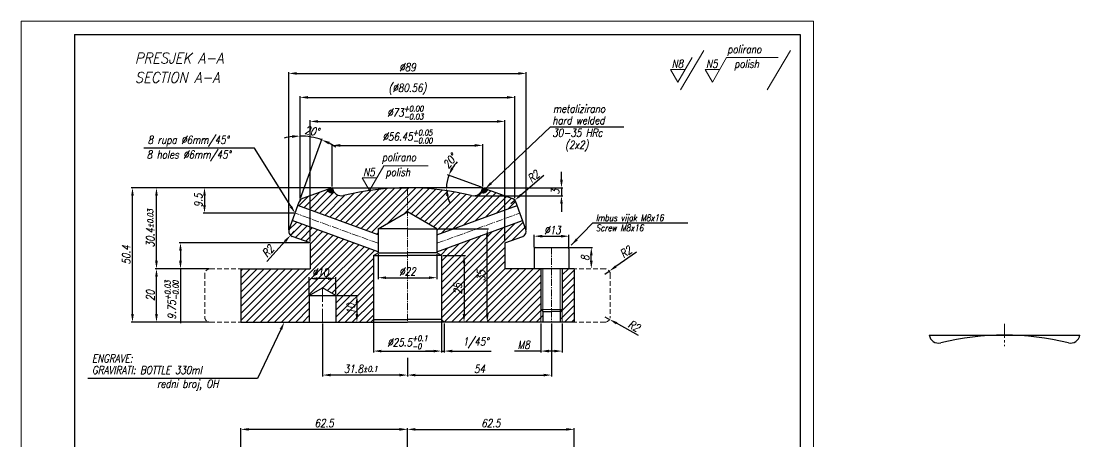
# Model space of a CAD drawing. Extents: x 89 to 486, y -21 to 440.
# Drawn here: x 89 to 485.8, y 282.3 to 440 of the extents above; entities that cross this region are included whole.
import ezdxf
from ezdxf import colors
from ezdxf.entities.mleader import LeaderData, LeaderLine
from ezdxf.math import Vec2, Vec3

# ---------------------------------------------------------------- set-up
doc = ezdxf.new("R2010")
doc.units = 0
doc.header["$LTSCALE"] = 7
doc.header["$MEASUREMENT"] = 0
doc.linetypes.add('CENTER2', pattern=[1.125, 0.75, -0.125, 0.125, -0.125])
doc.linetypes.add('HIDDEN', pattern=[0.375, 0.25, -0.125])
doc.layers.get('0').update_dxf_attribs({"linetype": 'CONTINUOUS', "lineweight": 15})
for name, color, linetype, lineweight in [('1', 1, 'CENTER2', 15), ('2', 2, 'HIDDEN', 15), ('3', 3, 'CONTINUOUS', 30), ('8', 252, 'CONTINUOUS', 15), ('ENGLISH', 252, 'CONTINUOUS', 18)]:
    doc.layers.add(name, color=color, linetype=linetype, lineweight=lineweight)
doc.styles.add('ITALICT', font='ITALICT.shx', dxfattribs={"width": 0.8, "height": 3})
doc.styles.get("Standard").update_dxf_attribs({"font": 'isocp.shx', "height": 3})
doc.dimstyles.get("Standard").update_dxf_attribs({"dimtxt": 3, "dimasz": 3, "dimexe": 0.5, "dimexo": 0.5, "dimgap": 0.8, "dimtad": 1, "dimdsep": 46, "dimtxsty": 'ITALICT', "dimcen": 0.09, "dimazin": 2, "dimtfac": 1, "dimtmove": 0, "dimatfit": 3, "dimfxl": 1, "dimtolj": 1, "dimtzin": 0, "dimarcsym": 0})

# ---------------------------------------------------------------- blocks, each defined once
blk = doc.blocks.new('*D10')
at = {"color": 0, "lineweight": -2, "transparency": 16777216}
for p, q in [((193.53, 373.66), (193.53, 411.94)), ((196.53, 411.44), (271.09, 411.44)), ((274.09, 373.66), (274.09, 411.94))]:
    blk.add_line(p, q, dxfattribs=at)
at = {"color": 0, "transparency": 16777216}
for points in [[(196.53, 411.94), (196.53, 410.94), (193.53, 411.44)], [(271.09, 411.94), (271.09, 410.94), (274.09, 411.44)]]:
    blk.add_solid(points, dxfattribs=at)
at = {"color": 0, "transparency": 16777216, "insert": (233.81, 414.52), "char_height": 3, "attachment_point": 5, "style": 'ITALICT'}
blk.add_mtext('\\A1;(%%c80.56)', dxfattribs=at)
blk = doc.blocks.new('*D11')
at = {"color": 0, "lineweight": -2, "transparency": 16777216}
for p, q in [((189.31, 361.71), (189.31, 420.94)), ((278.31, 361.71), (278.31, 420.94)), ((192.31, 420.44), (275.31, 420.44))]:
    blk.add_line(p, q, dxfattribs=at)
at = {"color": 0, "transparency": 16777216}
for points in [[(192.31, 420.94), (192.31, 419.94), (189.31, 420.44)], [(275.31, 420.94), (275.31, 419.94), (278.31, 420.44)]]:
    blk.add_solid(points, dxfattribs=at)
at = {"color": 0, "transparency": 16777216, "insert": (233.81, 422.74), "char_height": 3, "attachment_point": 5, "style": 'ITALICT'}
blk.add_mtext('\\A1;%%c89', dxfattribs=at)
blk = doc.blocks.new('*D12')
at = {"color": 0, "lineweight": -2, "transparency": 16777216}
for p, q in [((197.31, 357.4), (197.31, 402.94)), ((200.31, 402.44), (267.31, 402.44)), ((270.31, 357.4), (270.31, 402.94))]:
    blk.add_line(p, q, dxfattribs=at)
at = {"color": 0, "transparency": 16777216}
for points in [[(200.31, 402.94), (200.31, 401.94), (197.31, 402.44)], [(267.31, 402.94), (267.31, 401.94), (270.31, 402.44)]]:
    blk.add_solid(points, dxfattribs=at)
at = {"color": 0, "transparency": 16777216, "insert": (232.99, 405.72), "char_height": 3, "attachment_point": 5, "style": 'ITALICT'}
blk.add_mtext('\\A1;%%c73{}{\\H0.71x;\\C3;\\S+0.00^ -0.03;}', dxfattribs=at)
blk = doc.blocks.new('*D13')
at = {"color": 0, "lineweight": -2, "transparency": 16777216}
for p, q in [((205.08, 377.55), (157.22, 377.55)), ((157.72, 374.55), (157.72, 371.05)), ((191.17, 368.05), (157.22, 368.05))]:
    blk.add_line(p, q, dxfattribs=at)
at = {"color": 0, "transparency": 16777216}
for points in [[(157.22, 374.55), (158.22, 374.55), (157.72, 377.55)], [(157.22, 371.05), (158.22, 371.05), (157.72, 368.05)]]:
    blk.add_solid(points, dxfattribs=at)
at = {"color": 0, "transparency": 16777216, "insert": (155.42, 372.8), "char_height": 3, "attachment_point": 5, "rotation": 90, "style": 'ITALICT'}
blk.add_mtext('\\A1;9.5', dxfattribs=at)
blk = doc.blocks.new('*D4')
at = {"color": 0, "lineweight": -2, "transparency": 16777216}
for p, q in [((205.58, 378.05), (205.58, 393.94)), ((208.58, 393.44), (259.03, 393.44)), ((262.03, 378.05), (262.03, 393.94))]:
    blk.add_line(p, q, dxfattribs=at)
at = {"color": 0, "transparency": 16777216}
for points in [[(208.58, 393.94), (208.58, 392.94), (205.58, 393.44)], [(259.03, 393.94), (259.03, 392.94), (262.03, 393.44)]]:
    blk.add_solid(points, dxfattribs=at)
at = {"color": 0, "transparency": 16777216, "insert": (233.81, 396.72), "char_height": 3, "attachment_point": 5, "style": 'ITALICT'}
blk.add_mtext('\\A1;%%c56.45{}{\\H0.71x;\\C3;\\S+0.05^ -0.00;}', dxfattribs=at)
blk = doc.blocks.new('*D5')
at = {"color": 0, "lineweight": -2, "transparency": 16777216}
for p, q in [((196.81, 356.9), (148.22, 356.9)), ((148.72, 353.9), (148.72, 350.15)), ((159.31, 347.15), (148.22, 347.15)), ((148.72, 347.15), (148.72, 326.73))]:
    blk.add_line(p, q, dxfattribs=at)
at = {"color": 0, "transparency": 16777216}
for points in [[(148.22, 353.9), (149.22, 353.9), (148.72, 356.9)], [(148.22, 350.15), (149.22, 350.15), (148.72, 347.15)]]:
    blk.add_solid(points, dxfattribs=at)
at = {"color": 0, "transparency": 16777216, "insert": (145.44, 335.44), "char_height": 3, "attachment_point": 5, "rotation": 90, "style": 'ITALICT'}
blk.add_mtext('\\A1;9.75{}{\\H0.71x;\\C3;\\S+0.03^ -0.00;}', dxfattribs=at)
blk = doc.blocks.new('*D6')
at = {"color": 0, "lineweight": -2, "transparency": 16777216}
for p, q in [((159.31, 347.15), (139.22, 347.15)), ((139.72, 330.15), (139.72, 344.15)), ((159.31, 327.15), (139.22, 327.15))]:
    blk.add_line(p, q, dxfattribs=at)
at = {"color": 0, "transparency": 16777216}
for points in [[(139.22, 344.15), (140.22, 344.15), (139.72, 347.15)], [(139.22, 330.15), (140.22, 330.15), (139.72, 327.15)]]:
    blk.add_solid(points, dxfattribs=at)
at = {"color": 0, "transparency": 16777216, "insert": (137.42, 337.15), "char_height": 3, "attachment_point": 5, "rotation": 90, "style": 'ITALICT'}
blk.add_mtext('\\A1;20', dxfattribs=at)
blk = doc.blocks.new('*D7')
at = {"color": 0, "lineweight": -2, "transparency": 16777216}
for p, q in [((158.68, 377.55), (139.22, 377.55)), ((139.72, 350.15), (139.72, 374.55)), ((159.31, 347.15), (139.22, 347.15))]:
    blk.add_line(p, q, dxfattribs=at)
at = {"color": 0, "transparency": 16777216}
for points in [[(139.22, 374.55), (140.22, 374.55), (139.72, 377.55)], [(139.22, 350.15), (140.22, 350.15), (139.72, 347.15)]]:
    blk.add_solid(points, dxfattribs=at)
at = {"color": 0, "transparency": 16777216, "insert": (137.42, 362.35), "char_height": 3, "attachment_point": 5, "rotation": 90, "style": 'ITALICT'}
blk.add_mtext('\\A1;30.4{}{\\H0.71x;\\C3;%%p0.03}', dxfattribs=at)
blk = doc.blocks.new('*D8')
at = {"color": 0, "lineweight": -2, "transparency": 16777216}
for p, q in [((205.08, 377.55), (130.22, 377.55)), ((130.72, 330.15), (130.72, 374.55)), ((159.31, 327.15), (130.22, 327.15))]:
    blk.add_line(p, q, dxfattribs=at)
at = {"color": 0, "transparency": 16777216}
for points in [[(130.22, 374.55), (131.22, 374.55), (130.72, 377.55)], [(130.22, 330.15), (131.22, 330.15), (130.72, 327.15)]]:
    blk.add_solid(points, dxfattribs=at)
at = {"color": 0, "transparency": 16777216, "insert": (128.42, 352.35), "char_height": 3, "attachment_point": 5, "rotation": 90, "style": 'ITALICT'}
blk.add_mtext('\\A1;50.4', dxfattribs=at)
blk = doc.blocks.new('*D9')
at = {"color": 0, "lineweight": -2, "transparency": 16777216}
for p, q in [((291.52, 380.55), (291.52, 383.55)), ((262.53, 377.55), (292.02, 377.55)), ((291.52, 377.55), (291.52, 374.55)), ((259.07, 374.55), (292.02, 374.55)), ((291.52, 371.55), (291.52, 368.55))]:
    blk.add_line(p, q, dxfattribs=at)
at = {"color": 0, "transparency": 16777216}
for points in [[(291.02, 380.55), (292.02, 380.55), (291.52, 377.55)], [(291.02, 371.55), (292.02, 371.55), (291.52, 374.55)]]:
    blk.add_solid(points, dxfattribs=at)
at = {"color": 0, "transparency": 16777216, "insert": (289.22, 376.05), "char_height": 3, "attachment_point": 5, "rotation": 90, "style": 'ITALICT'}
blk.add_mtext('\\A1;3', dxfattribs=at)
blk = doc.blocks.new('*D14')
at = {"color": 0, "lineweight": -2, "transparency": 16777216}
for p, q in [((191.31, 361.21), (189.97, 359.73)), ((181.08, 349.89), (187.96, 357.5))]:
    blk.add_line(p, q, dxfattribs=at)
at = {"color": 0, "transparency": 16777216}
blk.add_solid([(187.58, 357.84), (188.33, 357.17), (189.97, 359.73)], dxfattribs=at)
at = {"color": 0, "transparency": 16777216, "insert": (181.51, 353.8), "char_height": 3, "attachment_point": 5, "rotation": 47.9094, "style": 'ITALICT'}
blk.add_mtext('\\A1;R2', dxfattribs=at)
blk = doc.blocks.new('*D17')
at = {"color": 0, "lineweight": -2, "transparency": 16777216}
for p, q in [((319.59, 353.43), (311.9, 348.03)), ((307.81, 345.15), (309.44, 346.3))]:
    blk.add_line(p, q, dxfattribs=at)
at = {"color": 0, "transparency": 16777216}
blk.add_solid([(311.61, 348.44), (312.19, 347.62), (309.44, 346.3)], dxfattribs=at)
at = {"color": 0, "transparency": 16777216, "insert": (315.65, 353.47), "char_height": 3, "attachment_point": 5, "rotation": 35.1086, "style": 'ITALICT'}
blk.add_mtext('\\A1;R2', dxfattribs=at)
blk = doc.blocks.new('*D18')
at = {"color": 0, "lineweight": -2, "transparency": 16777216}
for p, q in [((307.81, 329.15), (309.56, 328.18)), ((320.4, 322.17), (312.18, 326.73))]:
    blk.add_line(p, q, dxfattribs=at)
at = {"color": 0, "transparency": 16777216}
blk.add_solid([(312.42, 327.16), (311.94, 326.29), (309.56, 328.18)], dxfattribs=at)
at = {"color": 0, "transparency": 16777216, "insert": (318.72, 325.73), "char_height": 3, "attachment_point": 5, "rotation": 330.9977, "style": 'ITALICT'}
blk.add_mtext('\\A1;R2', dxfattribs=at)
blk = doc.blocks.new('*D19')
at = {"color": 0, "lineweight": -2, "transparency": 16777216}
for p, q in [((202.01, 326.65), (202.01, 306.8)), ((233.81, 313.75), (233.81, 306.8)), ((230.81, 307.3), (205.01, 307.3))]:
    blk.add_line(p, q, dxfattribs=at)
at = {"color": 0, "transparency": 16777216}
for points in [[(205.01, 307.8), (205.01, 306.8), (202.01, 307.3)], [(230.81, 307.8), (230.81, 306.8), (233.81, 307.3)]]:
    blk.add_solid(points, dxfattribs=at)
at = {"color": 0, "transparency": 16777216, "insert": (216.31, 309.6), "char_height": 3, "attachment_point": 5, "style": 'ITALICT'}
blk.add_mtext('\\A1;31.8{}{\\H0.71x;\\C3;%%p0.1}', dxfattribs=at)
blk = doc.blocks.new('*D20')
at = {"color": 0, "lineweight": -2, "transparency": 16777216}
for p, q in [((207.51, 337.15), (215.35, 337.15)), ((214.85, 334.15), (214.85, 330.15))]:
    blk.add_line(p, q, dxfattribs=at)
at = {"color": 0, "transparency": 16777216}
for points in [[(214.35, 334.15), (215.35, 334.15), (214.85, 337.15)], [(214.35, 330.15), (215.35, 330.15), (214.85, 327.15)]]:
    blk.add_solid(points, dxfattribs=at)
at = {"color": 0, "transparency": 16777216, "insert": (212.55, 332.15), "char_height": 3, "attachment_point": 5, "rotation": 90, "style": 'ITALICT'}
blk.add_mtext('\\A1;10', dxfattribs=at)
blk = doc.blocks.new('*D21')
at = {"color": 0, "lineweight": -2, "transparency": 16777216}
for p, q in [((197.01, 337.65), (197.01, 343.98)), ((204.01, 343.48), (200.01, 343.48)), ((207.01, 337.65), (207.01, 343.98))]:
    blk.add_line(p, q, dxfattribs=at)
at = {"color": 0, "transparency": 16777216}
for points in [[(200.01, 343.98), (200.01, 342.98), (197.01, 343.48)], [(204.01, 343.98), (204.01, 342.98), (207.01, 343.48)]]:
    blk.add_solid(points, dxfattribs=at)
at = {"color": 0, "transparency": 16777216, "insert": (201.13, 345.78), "char_height": 3, "attachment_point": 5, "style": 'ITALICT'}
blk.add_mtext('\\A1;%%c10', dxfattribs=at)
blk = doc.blocks.new('*D22')
at = {"color": 0, "lineweight": -2, "transparency": 16777216}
for p, q in [((281.31, 355.15), (281.31, 359.88)), ((284.31, 359.38), (291.31, 359.38)), ((294.31, 355.15), (294.31, 359.88))]:
    blk.add_line(p, q, dxfattribs=at)
at = {"color": 0, "transparency": 16777216}
for points in [[(284.31, 359.88), (284.31, 358.88), (281.31, 359.38)], [(291.31, 359.88), (291.31, 358.88), (294.31, 359.38)]]:
    blk.add_solid(points, dxfattribs=at)
at = {"color": 0, "transparency": 16777216, "insert": (288.15, 361.68), "char_height": 3, "attachment_point": 5, "style": 'ITALICT'}
blk.add_mtext('\\A1;%%c13', dxfattribs=at)
blk = doc.blocks.new('*D23')
at = {"color": 0, "lineweight": -2, "transparency": 16777216}
for p, q in [((283.81, 326.65), (283.81, 315.8)), ((291.81, 326.65), (291.81, 315.8)), ((283.81, 316.3), (273.95, 316.3)), ((288.81, 316.3), (286.81, 316.3))]:
    blk.add_line(p, q, dxfattribs=at)
at = {"color": 0, "transparency": 16777216}
for points in [[(286.81, 316.8), (286.81, 315.8), (283.81, 316.3)], [(288.81, 316.8), (288.81, 315.8), (291.81, 316.3)]]:
    blk.add_solid(points, dxfattribs=at)
at = {"color": 0, "transparency": 16777216, "insert": (277.38, 318.6), "char_height": 3, "attachment_point": 5, "style": 'ITALICT'}
blk.add_mtext('\\A1;M8', dxfattribs=at)
blk = doc.blocks.new('*D24')
at = {"color": 0, "lineweight": -2, "transparency": 16777216}
for p, q in [((294.31, 355.15), (303.2, 355.15)), ((302.7, 350.15), (302.7, 352.15))]:
    blk.add_line(p, q, dxfattribs=at)
at = {"color": 0, "transparency": 16777216}
for points in [[(302.2, 352.15), (303.2, 352.15), (302.7, 355.15)], [(302.2, 350.15), (303.2, 350.15), (302.7, 347.15)]]:
    blk.add_solid(points, dxfattribs=at)
at = {"color": 0, "transparency": 16777216, "insert": (300.4, 351.15), "char_height": 3, "attachment_point": 5, "rotation": 90, "style": 'ITALICT'}
blk.add_mtext('\\A1;8', dxfattribs=at)
blk = doc.blocks.new('*D25')
at = {"color": 0, "lineweight": -2, "transparency": 16777216}
for p, q in [((287.81, 326.65), (287.81, 306.8)), ((233.81, 313.75), (233.81, 306.8)), ((236.81, 307.3), (284.81, 307.3))]:
    blk.add_line(p, q, dxfattribs=at)
at = {"color": 0, "transparency": 16777216}
for points in [[(236.81, 307.8), (236.81, 306.8), (233.81, 307.3)], [(284.81, 307.8), (284.81, 306.8), (287.81, 307.3)]]:
    blk.add_solid(points, dxfattribs=at)
at = {"color": 0, "transparency": 16777216, "insert": (260.81, 309.6), "char_height": 3, "attachment_point": 5, "style": 'ITALICT'}
blk.add_mtext('\\A1;54', dxfattribs=at)
blk = doc.blocks.new('*D26')
at = {"color": 0, "lineweight": -2, "transparency": 16777216}
for p, q in [((222.81, 352.66), (222.81, 343.32)), ((244.81, 352.66), (244.81, 343.32)), ((225.81, 343.82), (241.81, 343.82))]:
    blk.add_line(p, q, dxfattribs=at)
at = {"color": 0, "transparency": 16777216}
for points in [[(225.81, 344.32), (225.81, 343.32), (222.81, 343.82)], [(241.81, 344.32), (241.81, 343.32), (244.81, 343.82)]]:
    blk.add_solid(points, dxfattribs=at)
at = {"color": 0, "transparency": 16777216, "insert": (233.81, 346.12), "char_height": 3, "attachment_point": 5, "style": 'ITALICT'}
blk.add_mtext('\\A1;%%c22', dxfattribs=at)
blk = doc.blocks.new('*D27')
at = {"color": 0, "lineweight": -2, "transparency": 16777216}
for p, q in [((221.06, 327.65), (221.06, 315.8)), ((246.56, 327.65), (246.56, 315.8)), ((224.06, 316.3), (243.56, 316.3))]:
    blk.add_line(p, q, dxfattribs=at)
at = {"color": 0, "transparency": 16777216}
for points in [[(224.06, 316.8), (224.06, 315.8), (221.06, 316.3)], [(243.56, 316.8), (243.56, 315.8), (246.56, 316.3)]]:
    blk.add_solid(points, dxfattribs=at)
at = {"color": 0, "transparency": 16777216, "insert": (233.81, 319.58), "char_height": 3, "attachment_point": 5, "style": 'ITALICT'}
blk.add_mtext('\\A1;%%c25.5{}{\\H0.71x;\\C3;\\S+0.1^ -0;}', dxfattribs=at)
blk = doc.blocks.new('*D28')
at = {"color": 0, "lineweight": -2, "transparency": 16777216}
for p, q in [((247.56, 326.65), (247.56, 315.8)), ((243.56, 316.3), (240.56, 316.3)), ((246.56, 316.3), (247.56, 316.3)), ((250.56, 316.3), (265.21, 316.3))]:
    blk.add_line(p, q, dxfattribs=at)
at = {"color": 0, "transparency": 16777216}
for points in [[(243.56, 316.8), (243.56, 315.8), (246.56, 316.3)], [(250.56, 316.8), (250.56, 315.8), (247.56, 316.3)]]:
    blk.add_solid(points, dxfattribs=at)
at = {"color": 0, "transparency": 16777216, "insert": (259.39, 319.38), "char_height": 3, "attachment_point": 5, "style": 'ITALICT'}
blk.add_mtext('\\A1;1/45%%d', dxfattribs=at)
blk = doc.blocks.new('*D29')
at = {"color": 0, "lineweight": -2, "transparency": 16777216}
for p, q in [((245.31, 362.15), (264.21, 362.15)), ((263.71, 330.15), (263.71, 359.15))]:
    blk.add_line(p, q, dxfattribs=at)
at = {"color": 0, "transparency": 16777216}
for points in [[(263.21, 359.15), (264.21, 359.15), (263.71, 362.15)], [(263.21, 330.15), (264.21, 330.15), (263.71, 327.15)]]:
    blk.add_solid(points, dxfattribs=at)
at = {"color": 0, "transparency": 16777216, "insert": (261.41, 344.65), "char_height": 3, "attachment_point": 5, "rotation": 90, "style": 'ITALICT'}
blk.add_mtext('\\A1;35', dxfattribs=at)
blk = doc.blocks.new('*D30')
at = {"color": 0, "lineweight": -2, "transparency": 16777216}
for p, q in [((247.06, 352.15), (255.5, 352.15)), ((255, 349.15), (255, 330.15))]:
    blk.add_line(p, q, dxfattribs=at)
at = {"color": 0, "transparency": 16777216}
for points in [[(254.5, 349.15), (255.5, 349.15), (255, 352.15)], [(254.5, 330.15), (255.5, 330.15), (255, 327.15)]]:
    blk.add_solid(points, dxfattribs=at)
at = {"color": 0, "transparency": 16777216, "insert": (252.7, 339.65), "char_height": 3, "attachment_point": 5, "rotation": 90, "style": 'ITALICT'}
blk.add_mtext('\\A1;25', dxfattribs=at)
blk = doc.blocks.new('*D42')
at = {"color": 0, "lineweight": -2, "transparency": 16777216}
for p, q in [((171.31, 245.94), (171.31, 287.44)), ((230.81, 286.94), (174.31, 286.94)), ((233.81, 278.7), (233.81, 287.44))]:
    blk.add_line(p, q, dxfattribs=at)
at = {"color": 0, "transparency": 16777216}
for points in [[(174.31, 287.44), (174.31, 286.44), (171.31, 286.94)], [(230.81, 287.44), (230.81, 286.44), (233.81, 286.94)]]:
    blk.add_solid(points, dxfattribs=at)
at = {"color": 0, "transparency": 16777216, "insert": (202.56, 289.24), "char_height": 3, "attachment_point": 5, "style": 'ITALICT'}
blk.add_mtext('\\A1;62.5', dxfattribs=at)
blk = doc.blocks.new('*D43')
at = {"color": 0, "lineweight": -2, "transparency": 16777216}
for p, q in [((233.81, 278.7), (233.81, 287.44)), ((236.81, 286.94), (293.31, 286.94)), ((296.31, 245.94), (296.31, 287.44))]:
    blk.add_line(p, q, dxfattribs=at)
at = {"color": 0, "transparency": 16777216}
for points in [[(236.81, 287.44), (236.81, 286.44), (233.81, 286.94)], [(293.31, 287.44), (293.31, 286.44), (296.31, 286.94)]]:
    blk.add_solid(points, dxfattribs=at)
at = {"color": 0, "transparency": 16777216, "insert": (265.06, 289.24), "char_height": 3, "attachment_point": 5, "style": 'ITALICT'}
blk.add_mtext('\\A1;62.5', dxfattribs=at)
blk = doc.blocks.new('A$C0FD72C1E')
for p, q in [((4.36, 12.08), (-0.96, 2.86)), ((8.79, 14.65), (0, 0)), ((17.26, 12.08), (11.94, 2.86)), ((17.26, 12.08), (36.56, 12.08)), ((41.25, 14.65), (32.45, 0)), ((-3.7, 7.62), (-0.96, 2.86)), ((1.79, 7.62), (-3.7, 7.62)), ((9.19, 7.62), (11.94, 2.86)), ((14.69, 7.62), (9.19, 7.62))]:
    blk.add_line(p, q)
at = {"style": 'ITALICT', "width": 0.8}
for s, p in [('polirano', (17.55, 13.67)), ('N8', (-3.32, 8.24)), ('N5', (9.58, 8.24))]:
    blk.add_text(s, height=3, dxfattribs=at).set_placement(p)
at = {"layer": 'ENGLISH', "style": 'ITALICT', "width": 0.8}
blk.add_text('polish', height=3, dxfattribs=at).set_placement((20.16, 8.23))
blk = doc.blocks.new('A$C06FE1C3C')
for p, q in [((-9.22, 5.32), (-9.22, 21.93)), ((-9.22, 5.32), (0, 0)), ((-4.76, 2.75), (-4.76, -2.75)), ((-4.76, -2.75), (0, 0))]:
    blk.add_line(p, q)
at = {"style": 'ITALICT', "width": 0.8}
for s, p in [('polirano', (-11.02, 4.68)), ('N5', (-5.38, -2.36))]:
    blk.add_text(s, height=3, rotation=90, dxfattribs=at).set_placement(p)
at = {"layer": 'ENGLISH', "style": 'ITALICT', "width": 0.8}
blk.add_text('polish', height=3, rotation=90, dxfattribs=at).set_placement((-5.45, 6.02))
blk = doc.blocks.new('*D64')
at = {"color": 0, "linetype": 'ByBlock', "lineweight": -2, "transparency": 16777216}
for p, q in [((193.53, 373.85), (193.53, 397.45)), ((193.7, 373.63), (201.83, 395.98))]:
    blk.add_line(p, q, dxfattribs=at)
for start, end in [(70, 90), (97.2314, 104.4627), (55.5373, 62.7686)]:
    blk.add_arc((193.53, 373.16), 23.79, start, end, dxfattribs=at)
at = {"color": 0, "transparency": 16777216}
for points in [[(190.5, 397.26), (190.57, 396.26), (193.53, 396.95)], [(204.21, 393.85), (204.61, 394.77), (201.66, 395.51)]]:
    blk.add_solid(points, dxfattribs=at)
at = {"color": 0, "transparency": 16777216, "insert": (198.06, 398.85), "char_height": 3, "attachment_point": 5, "rotation": 350, "style": 'ITALICT'}
blk.add_mtext('\\A1;20°', dxfattribs=at)
blk = doc.blocks.new('*D65')
at = {"color": 0, "linetype": 'ByBlock', "lineweight": -2, "transparency": 16777216}
for p, q in [((284.96, 382.11), (276.35, 374.83)), ((272.53, 371.6), (274.05, 372.89))]:
    blk.add_line(p, q, dxfattribs=at)
at = {"color": 0, "transparency": 16777216}
blk.add_solid([(276.02, 375.21), (276.67, 374.45), (274.05, 372.89)], dxfattribs=at)
at = {"color": 0, "transparency": 16777216, "insert": (281.03, 381.8), "char_height": 3, "attachment_point": 5, "rotation": 40.1882, "style": 'ITALICT'}
blk.add_mtext('\\A1;R2', dxfattribs=at)
blk = doc.blocks.new('*D66')
at = {"color": 0, "linetype": 'ByBlock', "lineweight": -2, "transparency": 16777216}
blk.add_line((261.56, 377.72), (248.79, 382.37), dxfattribs=at)
for start, end in [(134.6529, 147.3264), (160, 180), (192.6736, 205.3471)]:
    blk.add_arc((262.03, 377.55), 13.59, start, end, dxfattribs=at)
at = {"color": 0, "transparency": 16777216}
for points in [[(251.04, 384.67), (250.14, 385.11), (249.26, 382.2)], [(248.28, 374.51), (249.27, 374.62), (248.44, 377.55)]]:
    blk.add_solid(points, dxfattribs=at)
at = {"color": 0, "transparency": 16777216, "insert": (249.69, 387.55), "char_height": 3, "attachment_point": 5, "rotation": 50.9897, "style": 'ITALICT'}
blk.add_mtext('\\A1;20°', dxfattribs=at)

msp = doc.modelspace()

# ---------------------------------------------------------------- hatches: boundary and pattern name
h = msp.add_hatch(color=256)
h.dxf.hatch_style = 1
h.paths.add_polyline_path([(205.582, 377.55), (203.703, 376.866, 0.4390461), (206.422, 375.735, -0.145898)])
h = msp.add_hatch(color=256)
h.dxf.hatch_style = 1
h.paths.add_polyline_path([(262.032, 377.55), (263.912, 376.866, -0.4390461), (261.193, 375.735, 0.145898)])
at = {"layer": '8'}
h = msp.add_hatch(dxfattribs=at)
h.set_pattern_fill('ANSI31', color=256, scale=15)
h.paths.add_polyline_path([(202.007, 340.037), (207.007, 337.15), (207.007, 327.15), (220.057, 327.15), (221.057, 328.15), (221.057, 352.15), (222.807, 353.161), (222.807, 353.524), (190.642, 365.231), (189.428, 361.897, 0.4142136), (190.623, 359.333), (197.307, 356.9), (197.307, 347.15), (171.307, 347.15), (171.307, 327.15), (197.007, 327.15), (197.007, 337.15)])
h.paths.add_polyline_path([(233.807, 377.55, 0.0356135), (219.59, 376.536), (219.567, 376.497), (219.548, 376.53, 0.0245862), (209.882, 374.652, -0.2792056), (206.422, 375.735, -0.4390461), (203.703, 376.866), (194.405, 373.482, 0.2216947), (193.21, 372.287), (192.694, 370.869), (222.807, 359.909), (222.807, 362.15), (233.807, 368.501)])
h.paths.add_polyline_path([(274.921, 370.869), (274.405, 372.287, 0.2216947), (273.21, 373.482), (263.912, 376.866, -0.4390461), (261.193, 375.735, -0.2792056), (257.733, 374.652, 0.0603587), (233.807, 377.55), (233.807, 368.501), (244.807, 362.15), (244.807, 359.909)])
h.paths.add_polyline_path([(283.806, 347.15), (270.307, 347.15), (270.307, 356.9), (276.991, 359.333, 0.4142136), (278.187, 361.897), (276.973, 365.231), (244.807, 353.524), (244.807, 353.161), (246.557, 352.15), (246.557, 328.15), (247.557, 327.15), (283.806, 327.15), (283.806, 331.9)])
h.paths.add_polyline_path([(296.307, 347.15), (291.806, 347.15), (291.806, 331.9), (291.806, 327.15), (296.307, 327.15)])
h.paths.add_polyline_path([(291.806, 331.9), (291.056, 331.15), (291.056, 327.15), (291.806, 327.15)])
h.paths.add_polyline_path([(284.556, 331.15), (283.806, 331.9), (283.806, 327.15), (284.556, 327.15)])
h.paths.add_polyline_path([(254.955, 336.672), (254.955, 342.629), (250.455, 342.629), (250.455, 336.672)], flags=24)
h.paths.add_polyline_path([(263.661, 341.729), (263.661, 347.572), (259.161, 347.572), (259.161, 341.729)], flags=24)
h.paths.add_polyline_path([(197.125, 343.528), (205.14, 343.528), (205.14, 348.028), (197.125, 348.028)], flags=24)
h.paths.add_polyline_path([(214.799, 329.572), (214.799, 334.729), (210.299, 334.729), (210.299, 329.572)], flags=24)

# ---------------------------------------------------------------- linework, layer by layer
for p, q in [((89.007, 440.033), (89.007, 20.033)), ((89.007, 440.033), (386.007, 440.033)), ((386.007, 440.033), (386.007, 20.033)), ((284.556, 347.15), (284.556, 331.15)), ((291.056, 347.15), (291.056, 331.15)), ((283.806, 331.9), (291.806, 331.9))]:
    msp.add_line(p, q)
at = {"ltscale": 0.5}
for p, q in [((283.806, 331.9), (283.806, 327.15)), ((291.806, 331.9), (291.806, 327.15))]:
    msp.add_line(p, q, dxfattribs=at)
for centre, start, end in [((205.582, 377.55), 200, 294.81476), ((262.032, 377.55), 245.18524, 340)]:
    msp.add_arc(centre, 2, start, end)
at = {"layer": '1', "ltscale": 0.5}
for p, q in [((233.807, 377.55), (233.807, 327.15)), ((222.807, 356.716), (191.668, 368.05)), ((244.807, 356.716), (275.947, 368.05)), ((287.806, 355.15), (287.806, 327.15))]:
    msp.add_line(p, q, dxfattribs=at)
at = {"layer": '1'}
for p, q in [((202.007, 340.037), (202.007, 327.15)), ((457.592, 326.492), (457.592, 318.096))]:
    msp.add_line(p, q, dxfattribs=at)
at = {"layer": '2'}
for p, q in [((193.21, 372.287), (193.529, 373.163)), ((194.405, 373.482), (193.529, 373.163)), ((273.21, 373.482), (274.086, 373.163)), ((274.405, 372.287), (274.086, 373.163)), ((159.807, 347.15), (171.307, 347.15)), ((307.807, 347.15), (296.307, 347.15)), ((157.807, 345.15), (157.807, 329.15)), ((309.807, 345.15), (309.807, 329.15)), ((159.807, 327.15), (171.307, 327.15)), ((307.807, 327.15), (296.307, 327.15))]:
    msp.add_line(p, q, dxfattribs=at)
for centre, start, end in [((159.807, 345.15), 90, 180), ((307.807, 345.15), 0, 90), ((159.807, 329.15), 180, 270), ((307.807, 329.15), 270, 0)]:
    msp.add_arc(centre, 2, start, end, dxfattribs=at)
at = {"layer": '3'}
for p, q in [((109.007, 435.033), (109.007, 25.033)), ((109.007, 435.033), (381.007, 435.033)), ((381.007, 435.033), (381.007, 25.033)), ((205.582, 377.55), (194.405, 373.482)), ((205.582, 377.55), (233.807, 377.55)), ((262.032, 377.55), (233.807, 377.55)), ((262.032, 377.55), (273.21, 373.482)), ((193.529, 373.163), (193.529, 373.352)), ((189.428, 361.897), (193.21, 372.287)), ((222.807, 359.909), (192.694, 370.869)), ((244.807, 359.909), (274.921, 370.869)), ((278.187, 361.897), (274.405, 372.287)), ((222.807, 353.524), (190.642, 365.231)), ((222.807, 362.15), (233.807, 368.501)), ((222.807, 362.15), (233.807, 368.501)), ((244.807, 362.15), (233.807, 368.501)), ((244.807, 353.524), (276.973, 365.231)), ((233.807, 362.15), (222.807, 362.15)), ((222.807, 362.15), (222.807, 353.161)), ((233.807, 362.15), (222.807, 362.15)), ((233.807, 362.15), (244.807, 362.15)), ((244.807, 362.15), (244.807, 353.161)), ((197.307, 356.9), (190.623, 359.333)), ((270.307, 356.9), (276.991, 359.333)), ((197.307, 356.9), (197.307, 347.15)), ((270.307, 356.9), (270.307, 347.15)), ((281.806, 355.15), (293.806, 355.15)), ((221.057, 352.15), (222.807, 353.161)), ((221.057, 352.15), (233.807, 352.15)), ((222.807, 353.161), (233.807, 353.161)), ((244.807, 353.161), (233.807, 353.161)), ((246.557, 352.15), (233.807, 352.15)), ((246.557, 352.15), (244.807, 353.161)), ((171.307, 347.15), (197.307, 347.15)), ((296.307, 347.15), (270.307, 347.15)), ((296.307, 347.15), (296.307, 327.15)), ((197.007, 337.15), (202.007, 340.037)), ((207.007, 337.15), (202.007, 340.037)), ((197.007, 337.15), (207.007, 337.15)), ((283.806, 331.9), (284.556, 331.15)), ((284.556, 331.15), (287.806, 331.15)), ((284.556, 331.15), (284.556, 327.15)), ((291.056, 331.15), (287.806, 331.15)), ((291.806, 331.9), (291.056, 331.15)), ((291.056, 331.15), (291.056, 327.15)), ((171.307, 327.15), (233.807, 327.15)), ((221.057, 328.15), (220.057, 327.15)), ((221.057, 328.15), (233.807, 328.15)), ((246.557, 328.15), (233.807, 328.15)), ((296.307, 327.15), (233.807, 327.15)), ((246.557, 328.15), (247.557, 327.15)), ((429.367, 322.294), (485.817, 322.294))]:
    msp.add_line(p, q, dxfattribs=at)
at = {"layer": '3', "ltscale": 0.5}
for p, q in [((281.306, 354.65), (281.306, 347.15)), ((294.306, 354.65), (294.306, 347.15)), ((221.057, 352.15), (221.057, 318.15)), ((246.557, 352.15), (246.557, 318.15)), ((171.307, 347.15), (171.307, 327.15)), ((283.806, 347.15), (283.806, 331.9)), ((291.806, 347.15), (291.806, 331.9)), ((197.007, 337.15), (197.007, 327.15)), ((207.007, 337.15), (207.007, 327.15))]:
    msp.add_line(p, q, dxfattribs=at)
at = {"layer": '3'}
for centre, radius, start, end in [((209.047, 378.05), 3.5, 188.21321, 283.81643), ((233.807, 277.367), 100.184, 76.18357, 103.81643), ((258.568, 378.05), 3.5, 256.18357, 351.78679), ((195.089, 371.603), 2, 110, 160), ((272.526, 371.603), 2, 20, 70), ((191.307, 361.213), 2, 160, 250), ((276.307, 361.213), 2, 290, 20), ((281.806, 354.65), 0.5, 90, 180), ((432.831, 322.794), 3.5, 188.21321, 283.81643), ((457.592, 222.11), 100.184, 76.18357, 103.81643), ((482.353, 322.794), 3.5, 256.18357, 351.78679)]:
    msp.add_arc(centre, radius, start, end, dxfattribs=at)
at = {"layer": '3', "ltscale": 0.5}
msp.add_arc((293.806, 354.65), 0.5, 0, 90, dxfattribs=at)

# ---------------------------------------------------------------- block references
msp.add_blockref('A$C0FD72C1E', (336.138, 414.318))
at = {"rotation": 270}
msp.add_blockref('A$C06FE1C3C', (219.567, 376.497), dxfattribs=at)

# ---------------------------------------------------------------- texts
at = {"linetype": 'Continuous', "style": 'ITALICT', "width": 0.9}
msp.add_text('PRESJEK A-A', height=4, dxfattribs=at).set_placement((131.651, 424.189))
at = {"style": 'ITALICT', "width": 0.8}
for s, height, p in [('metalizirano', 3, (288.37, 405.701)), ('8 rupa %%C6mm/45%%D', 3, (136.421, 394.014)), ('30-35 HRc', 3, (288.098, 396.674)), ('(2x2)', 3, (292.889, 392.179)), ('Imbus vijak M8x16', 2.5, (304.429, 365.027)), ('GRAVIRATI: BOTTLE 330ml ', 3, (115.574, 307.698)), ('redni broj, OH', 3, (139.89, 302.541))]:
    msp.add_text(s, height=height, dxfattribs=at).set_placement(p)
at = {"layer": '8', "style": 'ITALICT', "width": 0.8}
msp.add_text('Screw M8x16', height=2.5, dxfattribs=at).set_placement((304.429, 361.259))
at = {"layer": 'ENGLISH', "linetype": 'Continuous', "style": 'ITALICT', "width": 0.9}
msp.add_text('SECTION A-A', height=4, dxfattribs=at).set_placement((131.651, 416.908))
at = {"layer": 'ENGLISH', "style": 'ITALICT', "width": 0.8}
for s, p in [('hard welded', (288.121, 401.323)), ('8 holes %%C6mm/45%%D', (136.06, 388.488)), ('ENGRAVE:', (115.569, 312.061))]:
    msp.add_text(s, height=3, dxfattribs=at).set_placement(p)

# ---------------------------------------------------------------- dimensions: what is measured, and where the dimension line sits
for base, p1, p2, text, override, picture, middle in [((278.307, 420.437), (189.307, 361.213), (278.307, 361.213), '%%c<>', {"dimtmove": 0}, '*D11', (233.807, 420.437)), ((274.086, 411.437), (193.529, 373.163), (274.086, 373.163), '(%%c<>)', {"dimtmove": 0}, '*D10', (233.807, 411.437)), ((270.307, 402.437), (197.307, 356.9), (270.307, 356.9), '%%c<>{}{\\H0.71x;\\C3;\\S+0.00^ -0.03;}', {"dimtp": 0, "dimtm": 0.03, "dimtdec": 2, "dimtmove": 0, "dimtzin": 0}, '*D12', (232.993, 402.437))]:
    dim = msp.add_linear_dim(base=base, p1=p1, p2=p2, text=text, dimstyle='Standard', override=override)
    dim.commit()
    dim.dimension.update_dxf_attribs({"geometry": picture, "text_midpoint": middle, "dimtype": 160})
dim = msp.add_angular_dim_2l(base=(199.0141, 396.3075), line1=((193.5288, 373.1632), (193.5288, 373.3519)), line2=((193.2098, 372.2868), (193.5288, 373.1632)), dimstyle='Standard', override={"dimarcsym": 1})
dim.commit()
dim.dimension.update_dxf_attribs({"geometry": '*D64', "text_midpoint": (198.0585, 398.8523)})
for base, p1, p2, text, override, picture, middle in [((262.032, 393.437), (205.582, 377.55), (262.032, 377.55), '<>{}{\\H0.71x;\\C3;\\S+0.05^ -0.00;}', {"dimpost": '%%c<>', "dimtp": 0.05, "dimtm": 0, "dimtdec": 2, "dimtmove": 0, "dimtzin": 0}, '*D4', (233.807, 396.722)), ((246.557, 316.298), (221.057, 328.15), (246.557, 328.15), '%%c<>{}{\\H0.71x;\\C3;\\S+0.1^ -0;}', {"dimtp": 0.1, "dimtm": 0, "dimtmove": 0}, '*D27', (233.807, 319.583))]:
    dim = msp.add_linear_dim(base=base, p1=p1, p2=p2, text=text, dimstyle='Standard', override=override)
    dim.commit()
    dim.dimension.update_dxf_attribs({"geometry": picture, "text_midpoint": middle})
dim = msp.add_angular_dim_2l(base=(248.534, 379.128), line1=((262.032, 377.55), (273.21, 373.482)), line2=((262.032, 377.55), (233.807, 377.55)), dimstyle='Standard', override={"dimarcsym": 1})
dim.commit()
dim.dimension.update_dxf_attribs({"geometry": '*D66', "text_midpoint": (251.472, 386.105), "dimtype": 162})
for base, p1, p2, picture, middle in [((291.523, 374.55), (262.032, 377.55), (258.568, 374.55), '*D9', (291.523, 376.05)), ((139.72, 347.15), (159.807, 327.15), (159.807, 347.15), '*D6', (139.72, 337.15))]:
    dim = msp.add_linear_dim(base=base, p1=p1, p2=p2, angle=90, dimstyle='Standard')
    dim.commit()
    dim.dimension.update_dxf_attribs({"geometry": picture, "text_midpoint": middle, "dimtype": 160})
dim = msp.add_radius_dim(center=(272.526, 371.603), mpoint=(274.054, 372.893), dimstyle='Standard', override={"dimarcsym": 1})
dim.commit()
dim.dimension.update_dxf_attribs({"geometry": '*D65', "text_midpoint": (282.516, 380.041), "dimtype": 164})
for base, p1, p2, picture, middle in [((130.72, 377.55), (159.807, 327.15), (205.582, 377.55), '*D8', (130.72, 352.35)), ((157.72, 368.05), (205.582, 377.55), (191.668, 368.05), '*D13', (157.72, 372.8))]:
    dim = msp.add_linear_dim(base=base, p1=p1, p2=p2, angle=90, dimstyle='Standard', override={"dimtmove": 0})
    dim.commit()
    dim.dimension.update_dxf_attribs({"geometry": picture, "text_midpoint": middle, "dimtype": 160})
for base, p1, p2, angle, text, override, picture, middle in [((139.72, 377.55), (159.807, 347.15), (159.184, 377.55), 90, '<>{}{\\H0.71x;\\C3;%%p0.03}', {"dimtp": 0.03, "dimtm": 0.03}, '*D7', (139.72, 362.35)), ((148.72, 356.9), (159.807, 347.15), (197.307, 356.9), 90, '<>{}{\\H0.71x;\\C3;\\S+0.03^ -0.00;}', {"dimtp": 0.03}, '*D5', (148.72, 335.439)), ((202.007, 307.298), (233.807, 314.252), (202.007, 327.15), 180, '<>{}{\\H0.71x;\\C3;%%p0.1}', {"dimtp": 0.1, "dimtm": 0.1, "dimtmove": 0}, '*D19', (216.307, 307.298))]:
    dim = msp.add_linear_dim(base=base, p1=p1, p2=p2, angle=angle, text=text, dimstyle='Standard', override=override)
    dim.commit()
    dim.dimension.update_dxf_attribs({"geometry": picture, "text_midpoint": middle, "dimtype": 160})
dim = msp.add_radius_dim(center=(191.307, 361.213), mpoint=(189.967, 359.728), dimstyle='Standard')
dim.commit()
dim.dimension.update_dxf_attribs({"geometry": '*D14', "text_midpoint": (183.221, 352.26), "dimtype": 164})
for base, p1, p2, picture, middle in [((263.711, 362.15), (263.711, 327.15), (244.807, 362.15), '*D29', (261.411, 344.65)), ((302.696, 355.15), (302.696, 347.15), (293.806, 355.15), '*D24', (300.396, 351.15)), ((255.005, 327.15), (246.557, 352.15), (255.005, 327.15), '*D30', (252.705, 339.65)), ((214.849, 327.15), (207.007, 337.15), (214.849, 327.15), '*D20', (212.549, 332.15))]:
    dim = msp.add_linear_dim(base=base, p1=p1, p2=p2, angle=90, dimstyle='Standard')
    dim.commit()
    dim.dimension.update_dxf_attribs({"geometry": picture, "text_midpoint": middle})
for base, p1, p2, text, picture, middle in [((294.306, 359.377), (281.306, 354.65), (294.306, 354.65), '%%c<>', '*D22', (288.146, 359.377)), ((291.806, 316.298), (283.806, 327.15), (291.806, 327.15), 'M<>', '*D23', (277.377, 316.298))]:
    dim = msp.add_linear_dim(base=base, p1=p1, p2=p2, text=text, dimstyle='Standard')
    dim.commit()
    dim.dimension.update_dxf_attribs({"geometry": picture, "text_midpoint": middle, "dimtype": 160})
for center, mpoint, picture, middle in [((307.807, 345.15), (309.444, 346.301), '*D17', (315.647, 353.473)), ((307.807, 329.15), (309.557, 328.181), '*D18', (318.718, 325.732))]:
    dim = msp.add_radius_dim(center=center, mpoint=mpoint, dimstyle='Standard')
    dim.commit()
    dim.dimension.update_dxf_attribs({"geometry": picture, "text_midpoint": middle})
for base, p1, p2, text, picture, middle in [((244.807, 343.824), (222.807, 353.161), (244.807, 353.161), '%%c<>', '*D26', (233.807, 346.124)), ((247.557, 316.298), (246.557, 316.298), (247.557, 327.15), '<>/45%%d', '*D28', (259.386, 319.384))]:
    dim = msp.add_linear_dim(base=base, p1=p1, p2=p2, text=text, dimstyle='Standard')
    dim.commit()
    dim.dimension.update_dxf_attribs({"geometry": picture, "text_midpoint": middle})
dim = msp.add_linear_dim(base=(197.007, 343.478), p1=(207.007, 337.15), p2=(197.007, 337.15), angle=180, text='%%c<>', dimstyle='Standard')
dim.commit()
dim.dimension.update_dxf_attribs({"geometry": '*D21', "text_midpoint": (201.132, 343.478), "dimtype": 160})
for base, p1, p2, picture, middle in [((287.806, 307.298), (233.807, 314.252), (287.806, 327.15), '*D25', (260.807, 309.598)), ((171.307, 286.938), (233.807, 278.197), (171.307, 245.438), '*D42', (202.557, 289.238)), ((296.307, 286.938), (233.807, 278.197), (296.307, 245.438), '*D43', (265.057, 289.238))]:
    dim = msp.add_linear_dim(base=base, p1=p1, p2=p2, dimstyle='Standard')
    dim.commit()
    dim.dimension.update_dxf_attribs({"geometry": picture, "text_midpoint": middle})

# ---------------------------------------------------------------- leaders
msp.add_leader([(295.198, 356.025), (303.328, 364.417), (338.913, 364.417)], dimstyle='Standard', override={"dimgap": 0.8, "dimtad": 0})
ml = msp.add_multileader_mtext('Standard')
ml.set_content('', color=256)
ml.set_leader_properties()
ml.build(insert=Vec2(0, 0))
ml.multileader.update_dxf_attribs({"text_right_attachment_type": 6, "dogleg_length": 0.36, "arrow_head_size": 3})
ctx = ml.context
ctx.base_point, ctx.arrow_head_size, ctx.plane_origin = Vec3(314.95, 400.419), 3, Vec3(253.934, 348.427)
ctx.right_attachment = 6
notes = []
notes.append((ctx, [(0, (1, 1, 0), (287.369, 400.419), (1, 0), 27.581, [(0, [(262.978, 377.206)], 0, [])])]))
ctx.mtext.insert, ctx.mtext.flow_direction = Vec3(316.95, 402.419), 5
ml = msp.add_multileader_mtext('Standard')
ml.set_content('', color=256)
ml.set_leader_properties()
ml.build(insert=Vec2(0, 0))
ml.multileader.update_dxf_attribs({"text_right_attachment_type": 6, "dogleg_length": 0.36, "arrow_head_size": 3})
ctx = ml.context
ctx.base_point, ctx.arrow_head_size, ctx.plane_origin = Vec3(133.036, 394.379), 3, Vec3(209.851, 340.387)
ctx.right_attachment, ctx.text_align_type = 6, 2
notes.append((ctx, [(0, (1, 1, 0), (176.417, 392.379), (-1, 0), 39.381, [(0, [(191.668, 368.05)], 0, [])])]))
ctx.mtext.insert, ctx.mtext.alignment, ctx.mtext.flow_direction = Vec3(135.036, 396.379), 3, 5
ml = msp.add_multileader_mtext('Standard')
ml.set_content('', color=256)
ml.set_leader_properties()
ml.build(insert=Vec2(0, 0))
ml.multileader.update_dxf_attribs({"text_right_attachment_type": 6, "dogleg_length": 0.36, "arrow_head_size": 3})
ctx = ml.context
ctx.base_point, ctx.arrow_head_size, ctx.plane_origin = Vec3(112.021, 307.991), 3, Vec3(211.069, 253.999)
ctx.right_attachment, ctx.text_align_type = 6, 2
notes.append((ctx, [(0, (1, 1, 0), (177.634, 305.991), (-1, 0), 61.613, [(0, [(187.65, 327.15)], 0, [])])]))
ctx.mtext.insert, ctx.mtext.alignment, ctx.mtext.flow_direction = Vec3(114.021, 309.991), 3, 5
for ctx, leaders in notes:
    for number, flags, end, landing, length, lines in leaders:
        leader = LeaderData()
        leader.index, (leader.has_last_leader_line, leader.has_dogleg_vector, leader.attachment_direction) = number, flags
        leader.last_leader_point, leader.dogleg_vector, leader.dogleg_length = Vec3(end), Vec3(landing), length
        for number, points, colour, breaks in lines:
            line = LeaderLine()
            line.index, line.vertices, line.color, line.breaks = number, Vec3.list(points), colors.encode_raw_color(colour), breaks
            leader.lines.append(line)
        ctx.leaders.append(leader)

doc.saveas('drawing.dxf')
